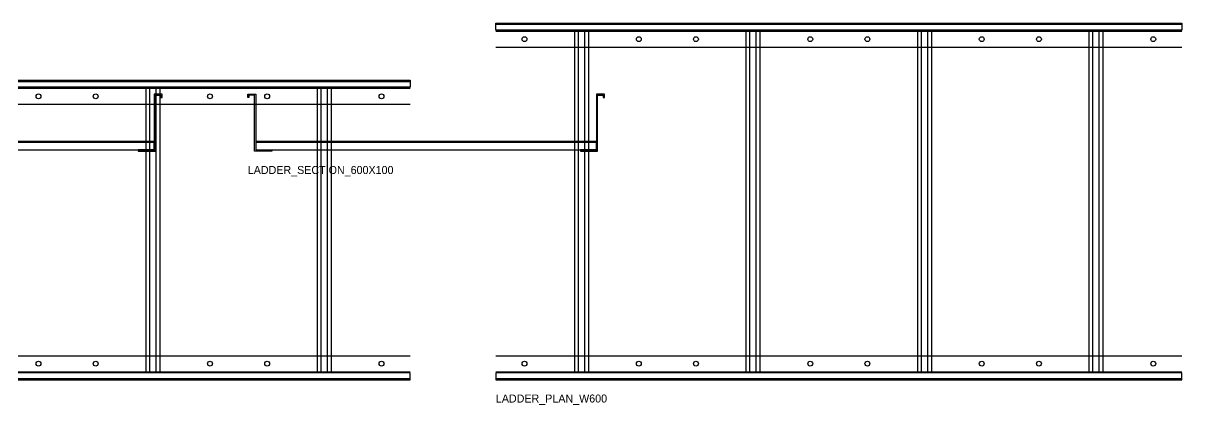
# Model space of a CAD drawing. Header units: millimetres. Extents: x 0 to 15450, y -7144 to 313.
# Drawn here: x 4573 to 6600, y -6244 to -5576 of the extents above; entities that cross this region are included whole.
import ezdxf

# ---------------------------------------------------------------- set-up
doc = ezdxf.new("R2010")
doc.units = ezdxf.units.MM
doc.header["$LTSCALE"] = 8
doc.layers.add('TRAY', color=7, linetype='Continuous')
doc.layers.add('TRAY-SLOT', color=8, linetype='Continuous')

# ---------------------------------------------------------------- blocks, each defined once
blk = doc.blocks.new('TCR_LADDER_SECTION_500X100')
at = {"layer": 'TRAY'}
blk.add_line((2, 15.75), (498, 15.75), dxfattribs=at)
for points in [[(-12, 94), (-12, 100), (2, 100), (2, 2), (30, 2), (30, 0), (0, 0), (0, 98), (-10, 98), (-10, 94)], [(512, 94), (512, 100), (498, 100), (498, 2), (470, 2), (470, 0), (500, 0), (500, 98), (510, 98), (510, 94)], [(2, 2), (498, 2), (498, 17), (2, 17)]]:
    blk.add_lwpolyline(points, close=True, dxfattribs=at)
blk = doc.blocks.new('TCR_LADDER_SECTION_600X100')
at = {"layer": 'TRAY'}
blk.add_line((2, 15.75), (598, 15.75), dxfattribs=at)
for points in [[(-12, 94), (-12, 100), (2, 100), (2, 2), (30, 2), (30, 0), (0, 0), (0, 98), (-10, 98), (-10, 94)], [(612, 94), (612, 100), (598, 100), (598, 2), (570, 2), (570, 0), (600, 0), (600, 98), (610, 98), (610, 94)], [(2, 2), (598, 2), (598, 17), (2, 17)]]:
    blk.add_lwpolyline(points, close=True, dxfattribs=at)
blk = doc.blocks.new('TCR_LADDER_PLAN_W500')
at = {"layer": 'TRAY'}
for p, q in [((0, 510), (1200, 510)), ((0, 498), (1200, 498)), ((144.5, 2), (144.5, 498)), ((155.5, 2), (155.5, 498)), ((444.5, 2), (444.5, 498)), ((455.5, 2), (455.5, 498)), ((744.5, 2), (744.5, 498)), ((755.5, 2), (755.5, 498)), ((1044.5, 2), (1044.5, 498)), ((1055.5, 2), (1055.5, 498)), ((0, 470), (1200, 470)), ((0, 30), (1200, 30)), ((0, 2), (1200, 2)), ((0, -10), (1200, -10))]:
    blk.add_line(p, q, dxfattribs=at)
for points in [[(0, 512), (1200, 512), (1200, 500), (0, 500)], [(137.5, 2), (162.5, 2), (162.5, 498), (137.5, 498)], [(437.5, 2), (462.5, 2), (462.5, 498), (437.5, 498)], [(737.5, 2), (762.5, 2), (762.5, 498), (737.5, 498)], [(1037.5, 2), (1062.5, 2), (1062.5, 498), (1037.5, 498)], [(0, -12), (1200, -12), (1200, 0), (0, 0)]]:
    blk.add_lwpolyline(points, close=True, dxfattribs=at)
at = {"layer": 'TRAY-SLOT'}
for centre in [(50, 484), (250, 484), (350, 484), (550, 484), (650, 484), (850, 484), (950, 484), (1150, 484), (50, 16), (250, 16), (350, 16), (550, 16), (650, 16), (850, 16), (950, 16), (1150, 16)]:
    blk.add_circle(centre, 4.25, dxfattribs=at)
blk = doc.blocks.new('TCR_LADDER_PLAN_W600')
at = {"layer": 'TRAY'}
for p, q in [((0, 610), (1200, 610)), ((0, 598), (1200, 598)), ((144.5, 2), (144.5, 598)), ((155.5, 2), (155.5, 598)), ((444.5, 2), (444.5, 598)), ((455.5, 2), (455.5, 598)), ((744.5, 2), (744.5, 598)), ((755.5, 2), (755.5, 598)), ((1044.5, 2), (1044.5, 598)), ((1055.5, 2), (1055.5, 598)), ((0, 570), (1200, 570)), ((0, 30), (1200, 30)), ((0, 2), (1200, 2)), ((0, -10), (1200, -10))]:
    blk.add_line(p, q, dxfattribs=at)
for points in [[(0, 612), (1200, 612), (1200, 600), (0, 600)], [(137.5, 2), (162.5, 2), (162.5, 598), (137.5, 598)], [(437.5, 2), (462.5, 2), (462.5, 598), (437.5, 598)], [(737.5, 2), (762.5, 2), (762.5, 598), (737.5, 598)], [(1037.5, 2), (1062.5, 2), (1062.5, 598), (1037.5, 598)], [(0, -12), (1200, -12), (1200, 0), (0, 0)]]:
    blk.add_lwpolyline(points, close=True, dxfattribs=at)
at = {"layer": 'TRAY-SLOT'}
for centre in [(50, 584), (250, 584), (350, 584), (550, 584), (650, 584), (850, 584), (950, 584), (1150, 584), (50, 16), (250, 16), (350, 16), (550, 16), (650, 16), (850, 16), (950, 16), (1150, 16)]:
    blk.add_circle(centre, 4.25, dxfattribs=at)

msp = doc.modelspace()

# ---------------------------------------------------------------- block references
for name, p in [('TCR_LADDER_PLAN_W600', (5400, -6188)), ('TCR_LADDER_PLAN_W500', (4050, -6188)), ('TCR_LADDER_SECTION_500X100', (4304, -5800)), ('TCR_LADDER_SECTION_600X100', (4978, -5800))]:
    msp.add_blockref(name, p)

# ---------------------------------------------------------------- texts
for s, p in [('LADDER_SECTION_600X100', (4966, -5840)), ('LADDER_PLAN_W600', (5400, -6240))]:
    msp.add_text(s, height=14).set_placement(p)

doc.saveas('drawing.dxf')
